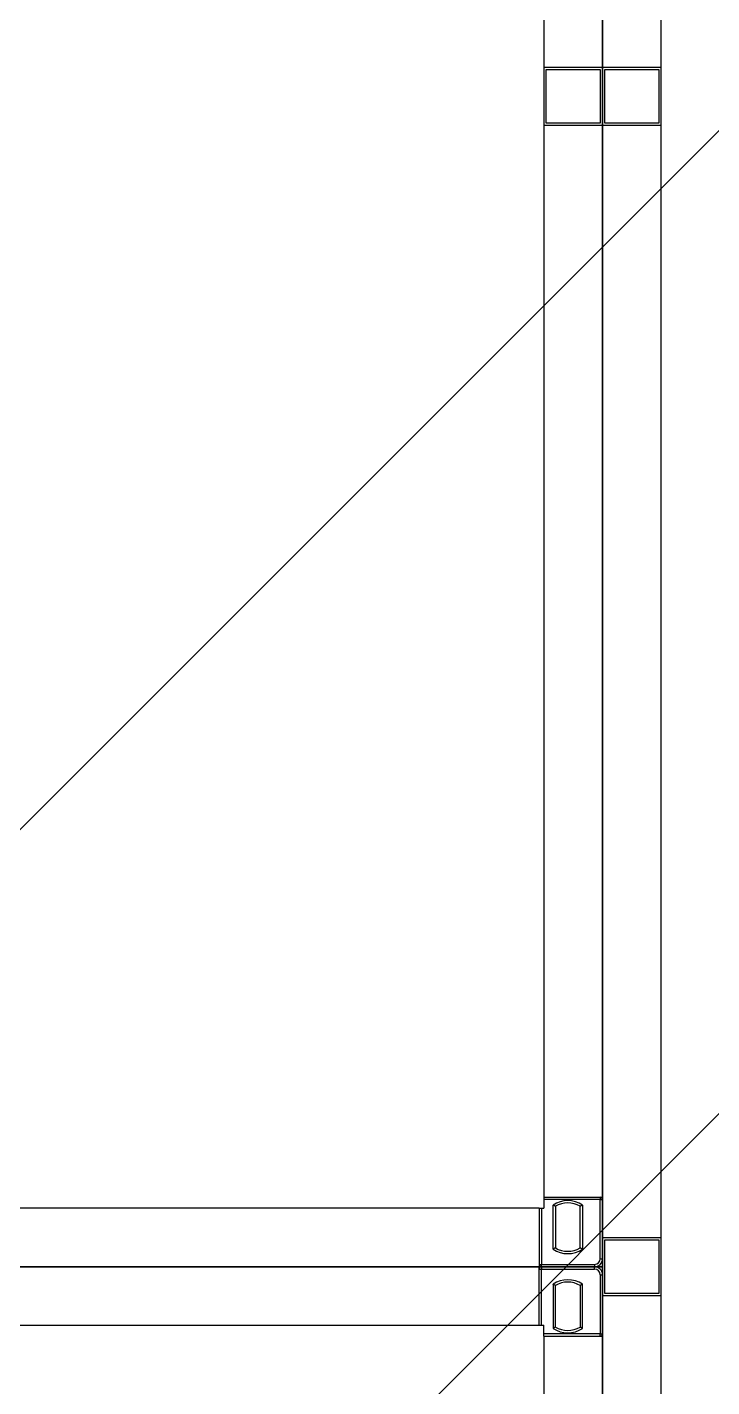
# Model space of a CAD drawing. Header units: millimetres. Extents: x 4133871 to 4440428, y -545651 to -495191.
# Drawn here: x 4199958.1 to 4200063.4, y -501101.5 to -500892.4 of the extents above; entities that cross this region are included whole.
import ezdxf

# ---------------------------------------------------------------- set-up
doc = ezdxf.new("R2010")
doc.units = ezdxf.units.MM
doc.header["$LTSCALE"] = 60
doc.layers.add('3', color=3, linetype='Continuous')

# ---------------------------------------------------------------- blocks, each defined once
blk = doc.blocks.new('KEY PLAN_NEW')
at = {"color": 253}
for p, q in [((-1226.862, -1495.504), (-1226.862, -1608.384)), ((-1220.862, -1848.384), (-1220.862, -1495.504)), ((-1226.862, -1550.444), (-1226.862, -1553.444)), ((-1226.862, -1550.444), (-1223.862, -1550.444)), ((-1226.742, -1553.324), (-1226.742, -1550.564)), ((-1226.742, -1550.564), (-1223.982, -1550.564)), ((-1223.982, -1550.564), (-1223.982, -1553.324)), ((-1223.982, -1550.564), (-1223.982, -1553.324)), ((-1223.862, -1553.444), (-1223.862, -1550.444)), ((-1223.862, -1550.444), (-1223.862, -1553.444)), ((-1223.862, -1550.444), (-1220.862, -1550.444)), ((-1223.742, -1553.324), (-1223.742, -1550.564)), ((-1223.742, -1550.564), (-1220.982, -1550.564)), ((-1220.982, -1550.564), (-1220.982, -1553.324)), ((-1220.982, -1550.564), (-1220.982, -1553.324)), ((-1220.862, -1553.444), (-1220.862, -1550.444)), ((-1223.862, -1553.444), (-1226.862, -1553.444)), ((-1223.982, -1553.324), (-1226.742, -1553.324)), ((-1220.862, -1553.444), (-1223.862, -1553.444)), ((-1220.982, -1553.324), (-1223.742, -1553.324)), ((-1226.862, -1608.384), (-1226.862, -1608.944)), ((-1227.102, -1608.944), (-1280.622, -1608.944)), ((-1227.102, -1608.944), (-1226.862, -1608.944)), ((-1223.862, -1610.444), (-1223.862, -1613.444)), ((-1223.862, -1610.444), (-1220.862, -1610.444)), ((-1223.742, -1613.324), (-1223.742, -1610.564)), ((-1223.742, -1610.564), (-1220.982, -1610.564)), ((-1220.982, -1610.564), (-1220.982, -1613.324)), ((-1220.982, -1610.564), (-1220.982, -1613.324)), ((-1220.862, -1613.444), (-1220.862, -1610.444)), ((-1220.862, -1613.444), (-1223.862, -1613.444)), ((-1220.982, -1613.324), (-1223.742, -1613.324)), ((-1280.622, -1614.944), (-1227.102, -1614.944)), ((-1227.102, -1614.944), (-1226.862, -1614.944)), ((-1226.862, -1615.504), (-1226.862, -1614.944)), ((-1226.862, -1615.504), (-1226.862, -1728.384))]:
    blk.add_line(p, q, dxfattribs=at)
at = {"color": 253, "linetype": 'Continuous'}
for p, q in [((-1226.862, -1608.384), (-1223.862, -1608.384)), ((-1223.982, -1608.504), (-1226.862, -1608.504)), ((-1223.982, -1608.384), (-1223.982, -1608.504)), ((-1223.982, -1608.504), (-1223.862, -1608.504)), ((-1223.982, -1611.534), (-1223.982, -1608.504)), ((-1227.102, -1608.944), (-1227.102, -1611.944)), ((-1226.982, -1608.944), (-1226.982, -1611.824)), ((-1226.397, -1611.045), (-1226.397, -1608.782)), ((-1226.277, -1608.849), (-1226.277, -1610.979)), ((-1225.007, -1610.979), (-1225.007, -1608.849)), ((-1224.887, -1608.782), (-1224.887, -1611.045)), ((-1223.982, -1611.534), (-1223.862, -1611.534)), ((-1227.102, -1611.824), (-1226.982, -1611.824)), ((-1227.102, -1614.944), (-1227.102, -1611.944)), ((-1227.102, -1612.064), (-1226.982, -1612.064)), ((-1226.982, -1611.944), (-1226.982, -1611.824)), ((-1226.982, -1611.824), (-1224.272, -1611.824)), ((-1226.982, -1611.944), (-1226.982, -1612.064)), ((-1226.982, -1614.944), (-1226.982, -1612.064)), ((-1226.982, -1612.064), (-1224.272, -1612.064)), ((-1224.272, -1611.824), (-1224.272, -1611.944)), ((-1224.272, -1612.064), (-1224.272, -1611.944)), ((-1223.982, -1611.824), (-1223.982, -1611.823)), ((-1223.982, -1611.824), (-1223.982, -1611.824)), ((-1223.982, -1612.064), (-1223.982, -1612.064)), ((-1223.982, -1612.064), (-1223.982, -1612.064)), ((-1226.397, -1612.842), (-1226.397, -1615.105)), ((-1226.277, -1615.039), (-1226.277, -1612.909)), ((-1225.007, -1612.909), (-1225.007, -1615.039)), ((-1224.887, -1615.105), (-1224.887, -1612.842)), ((-1223.982, -1612.354), (-1223.862, -1612.354)), ((-1223.982, -1612.354), (-1223.982, -1615.384)), ((-1223.982, -1615.384), (-1226.862, -1615.384)), ((-1226.862, -1615.504), (-1223.862, -1615.504)), ((-1223.982, -1615.504), (-1223.982, -1615.384)), ((-1223.982, -1615.384), (-1223.862, -1615.384))]:
    blk.add_line(p, q, dxfattribs=at)
at = {"color": 253}
for points in [[(-1283.862, -1491.944), (-1223.862, -1491.944), (-1223.862, -1611.944), (-1283.862, -1611.944)], [(-1223.862, -1491.944), (-1163.862, -1491.944), (-1163.862, -1851.944), (-1223.862, -1851.944)], [(-1283.862, -1611.944), (-1223.862, -1611.944), (-1223.862, -1731.944), (-1283.862, -1731.944)]]:
    blk.add_lwpolyline(points, close=True, dxfattribs=at)
at = {"color": 253, "linetype": 'Continuous'}
for centre, radius, start, end in [((-1225.642, -1609.914), 1.36, 56.27916, 123.72084), ((-1225.642, -1609.914), 1.24, 59.1964, 120.8036), ((-1223.982, -1608.504), 0.12, 0, 90), ((-1225.642, -1609.914), 1.36, 236.27916, 303.72084), ((-1225.642, -1609.914), 1.24, 239.1964, 300.8036), ((-1224.272, -1611.534), 0.41, 270, 0), ((-1224.272, -1611.534), 0.29, 270, 0), ((-1226.982, -1611.824), 0.12, 180, 270), ((-1226.982, -1612.064), 0.12, 90, 180), ((-1224.272, -1612.354), 0.41, 0, 90), ((-1224.272, -1612.354), 0.29, 0, 90), ((-1225.642, -1613.974), 1.36, 56.27916, 123.72084), ((-1225.642, -1613.974), 1.24, 59.1964, 120.8036), ((-1225.642, -1613.974), 1.36, 236.27916, 303.72084), ((-1225.642, -1613.974), 1.24, 239.1964, 300.8036), ((-1223.982, -1615.384), 0.12, 270, 0)]:
    blk.add_arc(centre, radius, start, end, dxfattribs=at)
for points, knots in [([(-1226.277, -1608.849), (-1226.277, -1608.848, 46), (-1226.278, -1608.848, 46), (-1226.279, -1608.848, 46), (-1226.28, -1608.847, 46), (-1226.28, -1608.847, 46), (-1226.281, -1608.846, 46), (-1226.281, -1608.846, 46), (-1226.282, -1608.846, 46), (-1226.282, -1608.845, 46), (-1226.284, -1608.844, 46), (-1226.285, -1608.844, 46), (-1226.289, -1608.842, 46), (-1226.291, -1608.841, 46), (-1226.294, -1608.839, 46), (-1226.295, -1608.838, 46), (-1226.296, -1608.838, 46), (-1226.297, -1608.837, 46), (-1226.298, -1608.837, 46), (-1226.299, -1608.836, 46), (-1226.301, -1608.835, 46), (-1226.304, -1608.833, 46), (-1226.309, -1608.83, 46), (-1226.312, -1608.829, 46), (-1226.316, -1608.826, 46), (-1226.318, -1608.826, 46), (-1226.32, -1608.824, 46), (-1226.32, -1608.824, 46), (-1226.322, -1608.823, 46), (-1226.323, -1608.823, 46), (-1226.327, -1608.821, 46), (-1226.33, -1608.819, 46), (-1226.336, -1608.815, 46), (-1226.339, -1608.813, 46), (-1226.346, -1608.81, 46), (-1226.35, -1608.808, 46), (-1226.354, -1608.806, 46), (-1226.355, -1608.805, 46), (-1226.357, -1608.804, 46), (-1226.358, -1608.804, 46), (-1226.36, -1608.802, 46), (-1226.362, -1608.801, 46), (-1226.367, -1608.798, 46), (-1226.371, -1608.796, 46), (-1226.378, -1608.792, 46), (-1226.382, -1608.79, 46), (-1226.387, -1608.787, 46), (-1226.389, -1608.786, 46), (-1226.392, -1608.785, 46), (-1226.394, -1608.784, 46), (-1226.395, -1608.783, 46), (-1226.396, -1608.783, 46), (-1226.396, -1608.783, 46), (-1226.397, -1608.782, 46)], [0, 0, 0, 0, 0.06206, 0.12459, 0.12459, 0.155854, 0.155854, 0.171487, 0.171487, 0.187119, 0.187119, 0.249648, 0.249648, 0.312178, 0.312178, 0.343442, 0.343442, 0.359075, 0.359075, 0.374707, 0.374707, 0.437236, 0.437236, 0.499766, 0.499766, 0.53103, 0.53103, 0.546663, 0.546663, 0.562295, 0.562295, 0.624824, 0.624824, 0.687353, 0.687353, 0.749883, 0.749883, 0.765515, 0.765515, 0.781147, 0.781147, 0.812412, 0.812412, 0.874941, 0.874941, 0.937471, 0.937471, 0.968735, 0.968735, 0.984368, 0.992184, 0.992184, 1, 1, 1, 1]), ([(-1224.887, -1608.782), (-1224.887, -1608.783, 46), (-1224.888, -1608.783, 46), (-1224.889, -1608.783, 46), (-1224.89, -1608.784, 46), (-1224.891, -1608.785, 46), (-1224.894, -1608.786, 46), (-1224.896, -1608.787, 46), (-1224.902, -1608.79, 46), (-1224.905, -1608.792, 46), (-1224.913, -1608.796, 46), (-1224.916, -1608.798, 46), (-1224.922, -1608.801, 46), (-1224.923, -1608.802, 46), (-1224.926, -1608.804, 46), (-1224.927, -1608.804, 46), (-1224.929, -1608.805, 46), (-1224.93, -1608.806, 46), (-1224.934, -1608.808, 46), (-1224.937, -1608.81, 46), (-1224.944, -1608.813, 46), (-1224.947, -1608.815, 46), (-1224.954, -1608.819, 46), (-1224.957, -1608.821, 46), (-1224.961, -1608.823, 46), (-1224.962, -1608.823, 46), (-1224.963, -1608.824, 46), (-1224.964, -1608.824, 46), (-1224.966, -1608.826, 46), (-1224.967, -1608.826, 46), (-1224.972, -1608.829, 46), (-1224.974, -1608.83, 46), (-1224.98, -1608.833, 46), (-1224.982, -1608.835, 46), (-1224.985, -1608.836, 46), (-1224.986, -1608.837, 46), (-1224.987, -1608.837, 46), (-1224.987, -1608.838, 46), (-1224.989, -1608.838, 46), (-1224.99, -1608.839, 46), (-1224.993, -1608.841, 46), (-1224.995, -1608.842, 46), (-1224.998, -1608.844, 46), (-1225, -1608.844, 46), (-1225.001, -1608.845, 46), (-1225.002, -1608.846, 46), (-1225.002, -1608.846, 46), (-1225.002, -1608.846, 46), (-1225.003, -1608.847, 46), (-1225.004, -1608.847, 46), (-1225.005, -1608.848, 46), (-1225.006, -1608.848, 46), (-1225.007, -1608.848, 46), (-1225.007, -1608.849, 46)], [0, 0, 0, 0, 0.00782, 0.00782, 0.015639, 0.031279, 0.031279, 0.062557, 0.062557, 0.125114, 0.125114, 0.187671, 0.187671, 0.21895, 0.21895, 0.234589, 0.234589, 0.250228, 0.250228, 0.312785, 0.312785, 0.375342, 0.375342, 0.437899, 0.437899, 0.453538, 0.453538, 0.469178, 0.469178, 0.500456, 0.500456, 0.563013, 0.563013, 0.62557, 0.62557, 0.641209, 0.641209, 0.656849, 0.656849, 0.688127, 0.688127, 0.750684, 0.750684, 0.813241, 0.813241, 0.828881, 0.828881, 0.84452, 0.84452, 0.875798, 0.875798, 0.938355, 1, 1, 1, 1]), ([(-1226.277, -1610.979), (-1226.277, -1610.979, 46), (-1226.278, -1610.979, 46), (-1226.279, -1610.98, 46), (-1226.28, -1610.98, 46), (-1226.28, -1610.981, 46), (-1226.281, -1610.981, 46), (-1226.281, -1610.981, 46), (-1226.282, -1610.982, 46), (-1226.282, -1610.982, 46), (-1226.284, -1610.983, 46), (-1226.285, -1610.984, 46), (-1226.289, -1610.985, 46), (-1226.291, -1610.986, 46), (-1226.294, -1610.988, 46), (-1226.295, -1610.989, 46), (-1226.296, -1610.99, 46), (-1226.297, -1610.99, 46), (-1226.298, -1610.991, 46), (-1226.299, -1610.991, 46), (-1226.301, -1610.993, 46), (-1226.304, -1610.994, 46), (-1226.309, -1610.997, 46), (-1226.312, -1610.998, 46), (-1226.316, -1611.001, 46), (-1226.318, -1611.002, 46), (-1226.32, -1611.003, 46), (-1226.32, -1611.003, 46), (-1226.322, -1611.004, 46), (-1226.323, -1611.004, 46), (-1226.327, -1611.007, 46), (-1226.33, -1611.008, 46), (-1226.336, -1611.012, 46), (-1226.339, -1611.014, 46), (-1226.346, -1611.017, 46), (-1226.35, -1611.019, 46), (-1226.354, -1611.022, 46), (-1226.355, -1611.022, 46), (-1226.357, -1611.023, 46), (-1226.358, -1611.024, 46), (-1226.36, -1611.025, 46), (-1226.362, -1611.026, 46), (-1226.367, -1611.029, 46), (-1226.371, -1611.031, 46), (-1226.378, -1611.035, 46), (-1226.382, -1611.037, 46), (-1226.387, -1611.04, 46), (-1226.389, -1611.041, 46), (-1226.392, -1611.042, 46), (-1226.394, -1611.043, 46), (-1226.395, -1611.044, 46), (-1226.396, -1611.044, 46), (-1226.396, -1611.045, 46), (-1226.397, -1611.045, 46)], [0, 0, 0, 0, 0.06206, 0.12459, 0.12459, 0.155854, 0.155854, 0.171487, 0.171487, 0.187119, 0.187119, 0.249648, 0.249648, 0.312178, 0.312178, 0.343442, 0.343442, 0.359075, 0.359075, 0.374707, 0.374707, 0.437236, 0.437236, 0.499766, 0.499766, 0.53103, 0.53103, 0.546663, 0.546663, 0.562295, 0.562295, 0.624824, 0.624824, 0.687353, 0.687353, 0.749883, 0.749883, 0.765515, 0.765515, 0.781147, 0.781147, 0.812412, 0.812412, 0.874941, 0.874941, 0.937471, 0.937471, 0.968735, 0.968735, 0.984368, 0.992184, 0.992184, 1, 1, 1, 1]), ([(-1224.887, -1611.045), (-1224.887, -1611.045, 46), (-1224.888, -1611.044, 46), (-1224.889, -1611.044, 46), (-1224.89, -1611.043, 46), (-1224.891, -1611.042, 46), (-1224.894, -1611.041, 46), (-1224.896, -1611.04, 46), (-1224.902, -1611.037, 46), (-1224.905, -1611.035, 46), (-1224.913, -1611.031, 46), (-1224.916, -1611.029, 46), (-1224.922, -1611.026, 46), (-1224.923, -1611.025, 46), (-1224.926, -1611.024, 46), (-1224.927, -1611.023, 46), (-1224.929, -1611.022, 46), (-1224.93, -1611.022, 46), (-1224.934, -1611.019, 46), (-1224.937, -1611.017, 46), (-1224.944, -1611.014, 46), (-1224.947, -1611.012, 46), (-1224.954, -1611.008, 46), (-1224.957, -1611.007, 46), (-1224.961, -1611.004, 46), (-1224.962, -1611.004, 46), (-1224.963, -1611.003, 46), (-1224.964, -1611.003, 46), (-1224.966, -1611.002, 46), (-1224.967, -1611.001, 46), (-1224.972, -1610.998, 46), (-1224.974, -1610.997, 46), (-1224.98, -1610.994, 46), (-1224.982, -1610.993, 46), (-1224.985, -1610.991, 46), (-1224.986, -1610.991, 46), (-1224.987, -1610.99, 46), (-1224.987, -1610.99, 46), (-1224.989, -1610.989, 46), (-1224.99, -1610.988, 46), (-1224.993, -1610.986, 46), (-1224.995, -1610.985, 46), (-1224.998, -1610.984, 46), (-1225, -1610.983, 46), (-1225.001, -1610.982, 46), (-1225.002, -1610.982, 46), (-1225.002, -1610.981, 46), (-1225.002, -1610.981, 46), (-1225.003, -1610.981, 46), (-1225.004, -1610.98, 46), (-1225.005, -1610.98, 46), (-1225.006, -1610.979, 46), (-1225.007, -1610.979, 46), (-1225.007, -1610.979, 46)], [0, 0, 0, 0, 0.00782, 0.00782, 0.015639, 0.031279, 0.031279, 0.062557, 0.062557, 0.125114, 0.125114, 0.187671, 0.187671, 0.21895, 0.21895, 0.234589, 0.234589, 0.250228, 0.250228, 0.312785, 0.312785, 0.375342, 0.375342, 0.437899, 0.437899, 0.453538, 0.453538, 0.469178, 0.469178, 0.500456, 0.500456, 0.563013, 0.563013, 0.62557, 0.62557, 0.641209, 0.641209, 0.656849, 0.656849, 0.688127, 0.688127, 0.750684, 0.750684, 0.813241, 0.813241, 0.828881, 0.828881, 0.84452, 0.84452, 0.875798, 0.875798, 0.938355, 1, 1, 1, 1]), ([(-1226.277, -1612.909), (-1226.277, -1612.908, 46), (-1226.278, -1612.908, 46), (-1226.279, -1612.908, 46), (-1226.28, -1612.907, 46), (-1226.28, -1612.907, 46), (-1226.281, -1612.906, 46), (-1226.281, -1612.906, 46), (-1226.282, -1612.906, 46), (-1226.282, -1612.905, 46), (-1226.284, -1612.904, 46), (-1226.285, -1612.904, 46), (-1226.289, -1612.902, 46), (-1226.291, -1612.901, 46), (-1226.294, -1612.899, 46), (-1226.295, -1612.898, 46), (-1226.296, -1612.898, 46), (-1226.297, -1612.897, 46), (-1226.298, -1612.897, 46), (-1226.299, -1612.896, 46), (-1226.301, -1612.895, 46), (-1226.304, -1612.893, 46), (-1226.309, -1612.89, 46), (-1226.312, -1612.889, 46), (-1226.316, -1612.886, 46), (-1226.318, -1612.886, 46), (-1226.32, -1612.884, 46), (-1226.32, -1612.884, 46), (-1226.322, -1612.883, 46), (-1226.323, -1612.883, 46), (-1226.327, -1612.881, 46), (-1226.33, -1612.879, 46), (-1226.336, -1612.875, 46), (-1226.339, -1612.873, 46), (-1226.346, -1612.87, 46), (-1226.35, -1612.868, 46), (-1226.354, -1612.866, 46), (-1226.355, -1612.865, 46), (-1226.357, -1612.864, 46), (-1226.358, -1612.864, 46), (-1226.36, -1612.862, 46), (-1226.362, -1612.861, 46), (-1226.367, -1612.858, 46), (-1226.371, -1612.856, 46), (-1226.378, -1612.852, 46), (-1226.382, -1612.85, 46), (-1226.387, -1612.847, 46), (-1226.389, -1612.846, 46), (-1226.392, -1612.845, 46), (-1226.394, -1612.844, 46), (-1226.395, -1612.843, 46), (-1226.396, -1612.843, 46), (-1226.396, -1612.843, 46), (-1226.397, -1612.842, 46)], [0, 0, 0, 0, 0.06206, 0.12459, 0.12459, 0.155854, 0.155854, 0.171487, 0.171487, 0.187119, 0.187119, 0.249648, 0.249648, 0.312178, 0.312178, 0.343442, 0.343442, 0.359075, 0.359075, 0.374707, 0.374707, 0.437236, 0.437236, 0.499766, 0.499766, 0.53103, 0.53103, 0.546663, 0.546663, 0.562295, 0.562295, 0.624824, 0.624824, 0.687353, 0.687353, 0.749883, 0.749883, 0.765515, 0.765515, 0.781147, 0.781147, 0.812412, 0.812412, 0.874941, 0.874941, 0.937471, 0.937471, 0.968735, 0.968735, 0.984368, 0.992184, 0.992184, 1, 1, 1, 1]), ([(-1224.887, -1612.842), (-1224.887, -1612.843, 46), (-1224.888, -1612.843, 46), (-1224.889, -1612.843, 46), (-1224.89, -1612.844, 46), (-1224.891, -1612.845, 46), (-1224.894, -1612.846, 46), (-1224.896, -1612.847, 46), (-1224.902, -1612.85, 46), (-1224.905, -1612.852, 46), (-1224.913, -1612.856, 46), (-1224.916, -1612.858, 46), (-1224.922, -1612.861, 46), (-1224.923, -1612.862, 46), (-1224.926, -1612.864, 46), (-1224.927, -1612.864, 46), (-1224.929, -1612.865, 46), (-1224.93, -1612.866, 46), (-1224.934, -1612.868, 46), (-1224.937, -1612.87, 46), (-1224.944, -1612.873, 46), (-1224.947, -1612.875, 46), (-1224.954, -1612.879, 46), (-1224.957, -1612.881, 46), (-1224.961, -1612.883, 46), (-1224.962, -1612.883, 46), (-1224.963, -1612.884, 46), (-1224.964, -1612.884, 46), (-1224.966, -1612.886, 46), (-1224.967, -1612.886, 46), (-1224.972, -1612.889, 46), (-1224.974, -1612.89, 46), (-1224.98, -1612.893, 46), (-1224.982, -1612.895, 46), (-1224.985, -1612.896, 46), (-1224.986, -1612.897, 46), (-1224.987, -1612.897, 46), (-1224.987, -1612.898, 46), (-1224.989, -1612.898, 46), (-1224.99, -1612.899, 46), (-1224.993, -1612.901, 46), (-1224.995, -1612.902, 46), (-1224.998, -1612.904, 46), (-1225, -1612.904, 46), (-1225.001, -1612.905, 46), (-1225.002, -1612.906, 46), (-1225.002, -1612.906, 46), (-1225.002, -1612.906, 46), (-1225.003, -1612.907, 46), (-1225.004, -1612.907, 46), (-1225.005, -1612.908, 46), (-1225.006, -1612.908, 46), (-1225.007, -1612.908, 46), (-1225.007, -1612.909, 46)], [0, 0, 0, 0, 0.00782, 0.00782, 0.015639, 0.031279, 0.031279, 0.062557, 0.062557, 0.125114, 0.125114, 0.187671, 0.187671, 0.21895, 0.21895, 0.234589, 0.234589, 0.250228, 0.250228, 0.312785, 0.312785, 0.375342, 0.375342, 0.437899, 0.437899, 0.453538, 0.453538, 0.469178, 0.469178, 0.500456, 0.500456, 0.563013, 0.563013, 0.62557, 0.62557, 0.641209, 0.641209, 0.656849, 0.656849, 0.688127, 0.688127, 0.750684, 0.750684, 0.813241, 0.813241, 0.828881, 0.828881, 0.84452, 0.84452, 0.875798, 0.875798, 0.938355, 1, 1, 1, 1]), ([(-1226.277, -1615.039), (-1226.277, -1615.039, 46), (-1226.278, -1615.039, 46), (-1226.279, -1615.04, 46), (-1226.28, -1615.04, 46), (-1226.28, -1615.041, 46), (-1226.281, -1615.041, 46), (-1226.281, -1615.041, 46), (-1226.282, -1615.042, 46), (-1226.282, -1615.042, 46), (-1226.284, -1615.043, 46), (-1226.285, -1615.044, 46), (-1226.289, -1615.045, 46), (-1226.291, -1615.046, 46), (-1226.294, -1615.048, 46), (-1226.295, -1615.049, 46), (-1226.296, -1615.05, 46), (-1226.297, -1615.05, 46), (-1226.298, -1615.051, 46), (-1226.299, -1615.051, 46), (-1226.301, -1615.053, 46), (-1226.304, -1615.054, 46), (-1226.309, -1615.057, 46), (-1226.312, -1615.058, 46), (-1226.316, -1615.061, 46), (-1226.318, -1615.062, 46), (-1226.32, -1615.063, 46), (-1226.32, -1615.063, 46), (-1226.322, -1615.064, 46), (-1226.323, -1615.064, 46), (-1226.327, -1615.067, 46), (-1226.33, -1615.068, 46), (-1226.336, -1615.072, 46), (-1226.339, -1615.074, 46), (-1226.346, -1615.077, 46), (-1226.35, -1615.079, 46), (-1226.354, -1615.082, 46), (-1226.355, -1615.082, 46), (-1226.357, -1615.083, 46), (-1226.358, -1615.084, 46), (-1226.36, -1615.085, 46), (-1226.362, -1615.086, 46), (-1226.367, -1615.089, 46), (-1226.371, -1615.091, 46), (-1226.378, -1615.095, 46), (-1226.382, -1615.097, 46), (-1226.387, -1615.1, 46), (-1226.389, -1615.101, 46), (-1226.392, -1615.102, 46), (-1226.394, -1615.103, 46), (-1226.395, -1615.104, 46), (-1226.396, -1615.104, 46), (-1226.396, -1615.105, 46), (-1226.397, -1615.105, 46)], [0, 0, 0, 0, 0.06206, 0.12459, 0.12459, 0.155854, 0.155854, 0.171487, 0.171487, 0.187119, 0.187119, 0.249648, 0.249648, 0.312178, 0.312178, 0.343442, 0.343442, 0.359075, 0.359075, 0.374707, 0.374707, 0.437236, 0.437236, 0.499766, 0.499766, 0.53103, 0.53103, 0.546663, 0.546663, 0.562295, 0.562295, 0.624824, 0.624824, 0.687353, 0.687353, 0.749883, 0.749883, 0.765515, 0.765515, 0.781147, 0.781147, 0.812412, 0.812412, 0.874941, 0.874941, 0.937471, 0.937471, 0.968735, 0.968735, 0.984368, 0.992184, 0.992184, 1, 1, 1, 1]), ([(-1224.887, -1615.105), (-1224.887, -1615.105, 46), (-1224.888, -1615.104, 46), (-1224.889, -1615.104, 46), (-1224.89, -1615.103, 46), (-1224.891, -1615.102, 46), (-1224.894, -1615.101, 46), (-1224.896, -1615.1, 46), (-1224.902, -1615.097, 46), (-1224.905, -1615.095, 46), (-1224.913, -1615.091, 46), (-1224.916, -1615.089, 46), (-1224.922, -1615.086, 46), (-1224.923, -1615.085, 46), (-1224.926, -1615.084, 46), (-1224.927, -1615.083, 46), (-1224.929, -1615.082, 46), (-1224.93, -1615.082, 46), (-1224.934, -1615.079, 46), (-1224.937, -1615.077, 46), (-1224.944, -1615.074, 46), (-1224.947, -1615.072, 46), (-1224.954, -1615.068, 46), (-1224.957, -1615.067, 46), (-1224.961, -1615.064, 46), (-1224.962, -1615.064, 46), (-1224.963, -1615.063, 46), (-1224.964, -1615.063, 46), (-1224.966, -1615.062, 46), (-1224.967, -1615.061, 46), (-1224.972, -1615.058, 46), (-1224.974, -1615.057, 46), (-1224.98, -1615.054, 46), (-1224.982, -1615.053, 46), (-1224.985, -1615.051, 46), (-1224.986, -1615.051, 46), (-1224.987, -1615.05, 46), (-1224.987, -1615.05, 46), (-1224.989, -1615.049, 46), (-1224.99, -1615.048, 46), (-1224.993, -1615.046, 46), (-1224.995, -1615.045, 46), (-1224.998, -1615.044, 46), (-1225, -1615.043, 46), (-1225.001, -1615.042, 46), (-1225.002, -1615.042, 46), (-1225.002, -1615.041, 46), (-1225.002, -1615.041, 46), (-1225.003, -1615.041, 46), (-1225.004, -1615.04, 46), (-1225.005, -1615.04, 46), (-1225.006, -1615.039, 46), (-1225.007, -1615.039, 46), (-1225.007, -1615.039, 46)], [0, 0, 0, 0, 0.00782, 0.00782, 0.015639, 0.031279, 0.031279, 0.062557, 0.062557, 0.125114, 0.125114, 0.187671, 0.187671, 0.21895, 0.21895, 0.234589, 0.234589, 0.250228, 0.250228, 0.312785, 0.312785, 0.375342, 0.375342, 0.437899, 0.437899, 0.453538, 0.453538, 0.469178, 0.469178, 0.500456, 0.500456, 0.563013, 0.563013, 0.62557, 0.62557, 0.641209, 0.641209, 0.656849, 0.656849, 0.688127, 0.688127, 0.750684, 0.750684, 0.813241, 0.813241, 0.828881, 0.828881, 0.84452, 0.84452, 0.875798, 0.875798, 0.938355, 1, 1, 1, 1])]:
    blk.add_open_spline(points, degree=3, knots=knots, dxfattribs=at)

msp = doc.modelspace()

# ---------------------------------------------------------------- hatches: boundary and pattern name
at = {"layer": '3'}
h = msp.add_hatch(dxfattribs=at)
h.set_pattern_fill('ANSI31', color=256, scale=855.36)
h.set_pattern_definition([(45, (-12566.07, -107751.94), (-75.603857, 75.603857), [])])
h.paths.add_polyline_path([(4199046.58, -500083.05), (4199226.58, -500083.05), (4199226.58, -499723.05), (4199766.58, -499723.05), (4199766.58, -499543.05), (4200866.58, -499543.05), (4200866.58, -499665.45), (4201706.94, -499665.45), (4201706.94, -500263.05), (4201766.58, -500263.05), (4201766.58, -501723.05), (4200515.58, -501723.05), (4200515.58, -501727.55), (4200506.58, -501727.55), (4200506.58, -501903.05), (4199946.58, -501903.05), (4199946.58, -501543.05), (4199586.58, -501543.05), (4199586.58, -501183.05), (4199226.58, -501183.05), (4199226.58, -500823.05), (4198686.58, -500823.05), (4198686.58, -500443.05), (4199046.58, -500443.05)])

# ---------------------------------------------------------------- block references
at = {"xscale": 3, "yscale": 3, "zscale": 3}
msp.add_blockref('KEY PLAN_NEW', (4203718.16, -496247.22), dxfattribs=at)

doc.saveas('drawing.dxf')
